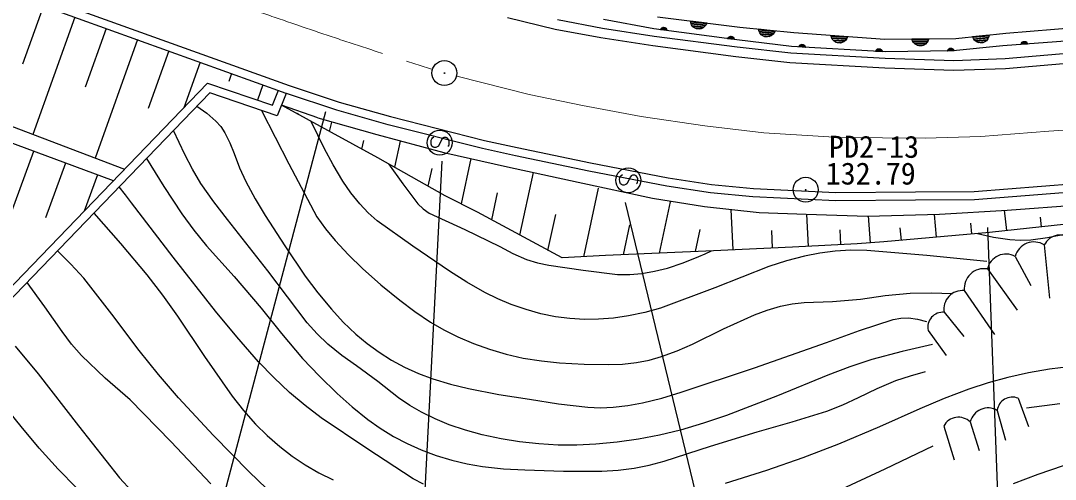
# Model space of a CAD drawing. Units: millimetres, scale not verified. Extents: x 40000 to 680000, y 20000 to 380000.
# Drawn here: x 330470 to 392344, y 263432 to 290845 of the extents above; entities that cross this region are included whole.
import ezdxf
from ezdxf.enums import TextEntityAlignment as Align

# ---------------------------------------------------------------- set-up
doc = ezdxf.new("R2010")
doc.units = ezdxf.units.MM
doc.header["$LTSCALE"] = 1000
doc.linetypes.add('CHAIN', pattern=[18.5, 12, -1.5, 3.5, -1.5])
doc.layers.add('M-BGD', color=7, linetype='Continuous', lineweight=25)
doc.layers.add('M-BMK', color=2, linetype='CHAIN', lineweight=13)
doc.layers.add('M-BGD-HTXT', color=7, linetype='Continuous')
doc.layers.add('M-BMK-SRVR', color=7, linetype='Continuous')
doc.styles.add('ＭＳ ゴシック', font='')
doc.styles.get('ＭＳ ゴシック').set_extended_font_data('MS Gothic')

# ---------------------------------------------------------------- blocks, each defined once
blk = doc.blocks.new('BUHIN1')
at = {"color": 7, "linetype": 'Continuous', "lineweight": 25}
for radius in [746, 22.5]:
    blk.add_circle((0, 0), radius, dxfattribs=at)
blk = doc.blocks.new('BUHIN2')
at = {"color": 3, "linetype": 'Continuous', "lineweight": 25}
for radius in [746, 22.5]:
    blk.add_circle((0, 0), radius, dxfattribs=at)
blk = doc.blocks.new('BUHIN76')
at = {"color": 7, "linetype": 'Continuous', "lineweight": 25}
for p, q in [((75, 176), (-27, -190)), ((0, -187), (97, 160)), ((117, 139), (28, -178)), ((57, -168), (135, 113)), ((153, 83), (88, -150)), ((125, -112), (165, 32))]:
    blk.add_line(p, q, dxfattribs=at)
blk.add_lwpolyline([(54, 193), (94, 165), (125, 132), (157, 83), (168, 34), (170, -15), (153, -75), (126, -116), (91, -152), (39, -178), (-5, -191), (-54, -193)], close=True, dxfattribs=at)
blk = doc.blocks.new('BUHIN77')
at = {"color": 7, "linetype": 'Continuous', "lineweight": 25}
for p, q in [((62, 181), (-13, -191)), ((14, -186), (84, 167)), ((106, 147), (42, -175)), ((70, -163), (126, 123)), ((146, 94), (99, -143)), ((133, -102), (162, 44))]:
    blk.add_line(p, q, dxfattribs=at)
blk.add_lwpolyline([(39, 196), (81, 172), (115, 141), (150, 95), (165, 47), (171, -2), (159, -63), (135, -106), (103, -145), (52, -174), (9, -190), (-39, -196)], close=True, dxfattribs=at)
blk = doc.blocks.new('BUHIN79')
at = {"color": 7, "linetype": 'Continuous', "lineweight": 25}
for p, q in [((38, 188), (12, -191)), ((38, -183), (62, 176)), ((86, 160), (64, -169)), ((90, -152), (109, 138)), ((133, 112), (117, -129)), ((145, -84), (155, 65))]:
    blk.add_line(p, q, dxfattribs=at)
blk.add_lwpolyline([(13, 200), (58, 181), (96, 155), (137, 113), (158, 68), (170, 20), (166, -42), (147, -88), (121, -130), (74, -166), (34, -188), (-13, -200)], close=True, dxfattribs=at)
blk = doc.blocks.new('BUHIN196')
at = {"color": 7, "linetype": 'Continuous', "lineweight": 25}
blk.add_lwpolyline([(-276, -460), (-240, -509), (-186, -540), (-109, -562), (7, -573), (106, -556), (194, -508), (250, -430), (262, -345), (263, -288), (240, -211), (192, -165), (-193, 108), (-232, 180), (-253, 276), (-237, 365), (-204, 433), (-146, 496), (-27, 518), (145, 502), (218, 484), (286, 444), (341, 383), (385, 292)], dxfattribs=at)
blk.add_circle((0, 0), 746, dxfattribs=at)

msp = doc.modelspace()

# ---------------------------------------------------------------- linework, layer by layer
at = {"layer": 'M-BGD'}
for p, q in [((309258, 300379), (346525, 286962)), ((346355, 286492), (309089, 299909)), ((331834, 291730), (330582, 288241)), ((333708, 291057), (331192, 284046)), ((362439, 290322), (359583, 291016)), ((362565, 290909), (365257, 290406)), ((368343, 290357), (365317, 290925)), ((368551, 291071), (373478, 290466)), ((335583, 290384), (334319, 286862)), ((365156, 289814), (362439, 290322)), ((365257, 290406), (368363, 289928)), ((373298, 289695), (368343, 290357)), ((371478, 290649), (370535, 290765)), ((370552, 290700), (371446, 290590)), ((371401, 290532), (370584, 290633)), ((370621, 290565), (371344, 290476)), ((371276, 290422), (370676, 290496)), ((370785, 290419), (371155, 290374)), ((373478, 290466), (376703, 290130)), ((375556, 290187), (374611, 290285)), ((374630, 290221), (375525, 290127)), ((389382, 290093), (396572, 290698)), ((337458, 289712), (334917, 282632)), ((368279, 289334), (365156, 289814)), ((368363, 289928), (373309, 289289)), ((376571, 289298), (373298, 289695)), ((375481, 290069), (374663, 290154)), ((374701, 290087), (375425, 290012)), ((375359, 289956), (374757, 290019)), ((374867, 289944), (375238, 289906)), ((376703, 290130), (382140, 289733)), ((379891, 289835), (378943, 289904)), ((378963, 289840), (379861, 289774)), ((379819, 289715), (378999, 289775)), ((379039, 289709), (379765, 289656)), ((379700, 289598), (379097, 289642)), ((379210, 289571), (379581, 289544)), ((382140, 289733), (386403, 289790)), ((384747, 289705), (383797, 289693)), ((383823, 289631), (384723, 289643)), ((384687, 289580), (383864, 289569)), ((386403, 289790), (389382, 290093)), ((388371, 289927), (387426, 289831)), ((387457, 289771), (388353, 289862)), ((388322, 289796), (387503, 289713)), ((387555, 289656), (388278, 289729)), ((388225, 289661), (387623, 289600)), ((387746, 289550), (388117, 289587)), ((396591, 289880), (389196, 289341)), ((339333, 289039), (338097, 285595)), ((373237, 288693), (368279, 289334)), ((373309, 289289), (376518, 288918)), ((382160, 288981), (376571, 289298)), ((386245, 289038), (382160, 288981)), ((383910, 289507), (384637, 289516)), ((384578, 289453), (383973, 289445)), ((384092, 289384), (384464, 289389)), ((385903, 289058), (386283, 289064)), ((386273, 289088), (385913, 289083)), ((385927, 289109), (386256, 289113)), ((386238, 289138), (385947, 289134)), ((385971, 289159), (386213, 289163)), ((386165, 289187), (386016, 289185)), ((389196, 289341), (386245, 289038)), ((389339, 288576), (396700, 289215)), ((341207, 288366), (340231, 285646)), ((376467, 288320), (373237, 288693)), ((376518, 288918), (382167, 288603)), ((382167, 288603), (386278, 288470)), ((386278, 288470), (389339, 288576)), ((396756, 288617), (389375, 287976)), ((321079, 287885), (336680, 281963)), ((382141, 288003), (376467, 288320)), ((386279, 287870), (382141, 288003)), ((389375, 287976), (386279, 287870)), ((327693, 272645), (341647, 287114)), ((341647, 287114), (345521, 285791)), ((343082, 287693), (342911, 287217)), ((336014, 281273), (320749, 286905)), ((341786, 286538), (328053, 272298)), ((345802, 285166), (341786, 286538)), ((344957, 287021), (344625, 286097)), ((345521, 285791), (345894, 286684)), ((346355, 286492), (345802, 285166)), ((349378, 285496), (346368, 286487)), ((346525, 286962), (349524, 285974)), ((349524, 285974), (352582, 285110)), ((348699, 285402), (334518, 231906)), ((348248, 285032), (346061, 285787)), ((351833, 282652), (346061, 285787)), ((347023, 285264), (347066, 285344)), ((352453, 284627), (349378, 285496)), ((348248, 285032), (351766, 284037)), ((348947, 284219), (349071, 284789)), ((358094, 283206), (352453, 284627)), ((352582, 285110), (358210, 283693)), ((351766, 284037), (355780, 282971)), ((350871, 283174), (350983, 283691)), ((352836, 282083), (353176, 283640)), ((358210, 283693), (360162, 283261)), ((331244, 283033), (328665, 276043)), ((355780, 282971), (359582, 282119)), ((360057, 282772), (358094, 283206)), ((364442, 281855), (360057, 282772)), ((360162, 283261), (364540, 282345)), ((333152, 282329), (331950, 279071)), ((355847, 280378), (351833, 282652)), ((355663, 282449), (353056, 232761)), ((356822, 279888), (357414, 282601)), ((364540, 282345), (369191, 281453)), ((335060, 281625), (334259, 279453)), ((354844, 280946), (355075, 282010)), ((359582, 282119), (363810, 281195)), ((360320, 278030), (361137, 281778)), ((369105, 280960), (364442, 281855)), ((363810, 281195), (368251, 280236)), ((371727, 280552), (369105, 280960)), ((369191, 281453), (371789, 281048)), ((371789, 281048), (374290, 280812)), ((387490, 280643), (393531, 281115)), ((357797, 279398), (355847, 280378)), ((358638, 278942), (358990, 280556)), ((364139, 276733), (365034, 280836)), ((374254, 280313), (371727, 280552)), ((379209, 280075), (374254, 280313)), ((374290, 280812), (379220, 280576)), ((379220, 280576), (383978, 280609)), ((383978, 280609), (387490, 280643)), ((393568, 280617), (387512, 280143)), ((366610, 279970), (378262, 232045)), ((368251, 280236), (371374, 279738)), ((368665, 276946), (369334, 280016)), ((371374, 279738), (374642, 279383)), ((383982, 280109), (379209, 280075)), ((387512, 280143), (383982, 280109)), ((389460, 279525), (394690, 279916)), ((362843, 276662), (357797, 279398)), ((362002, 277118), (362467, 279252)), ((373076, 277141), (372967, 279565)), ((374642, 279383), (377435, 279276)), ((377435, 279276), (381115, 279170)), ((377586, 277355), (377480, 279275)), ((381115, 279170), (385410, 279276)), ((381284, 277568), (381177, 279171)), ((385245, 277905), (385123, 279269)), ((385410, 279276), (389460, 279525)), ((389442, 278302), (389311, 279516)), ((391512, 278527), (391450, 279098)), ((366513, 276851), (366904, 278646)), ((383137, 277716), (383070, 278466)), ((387354, 278095), (387295, 278742)), ((388291, 278490), (390057, 230710)), ((394617, 278865), (388408, 278190)), ((370818, 277041), (371107, 278367)), ((375439, 277248), (375391, 278302)), ((379518, 277461), (379470, 278340)), ((388408, 278190), (382083, 277621)), ((376620, 277301), (371895, 277088)), ((380485, 277514), (376620, 277301)), ((382083, 277621), (380485, 277514)), ((391687, 277447), (391988, 274258)), ((365436, 276804), (362843, 276662)), ((371895, 277088), (365436, 276804)), ((389942, 276755), (390874, 275010)), ((388287, 276003), (390062, 273536)), ((386903, 274709), (388708, 272092)), ((385699, 273416), (386873, 271971)), ((384736, 272332), (385819, 270828)), ((390115, 268273), (390736, 266585)), ((388874, 267553), (389370, 265766)), ((387260, 266858), (387781, 265145)), ((385671, 266610), (386292, 264599))]:
    msp.add_line(p, q, dxfattribs=at)
for points in [[(371510, 290708), (371457, 290599), (371388, 290509), (371278, 290412), (371161, 290365), (371040, 290342), (370886, 290361), (370774, 290413), (370672, 290486), (370589, 290607), (370541, 290711), (370518, 290830)], [(375587, 290247), (375536, 290136), (375468, 290045), (375360, 289946), (375244, 289898), (375124, 289873), (374970, 289889), (374857, 289938), (374753, 290009), (374668, 290129), (374618, 290232), (374593, 290350)], [(379920, 289895), (379872, 289784), (379807, 289691), (379702, 289588), (379588, 289536), (379468, 289507), (379313, 289519), (379199, 289565), (379094, 289632), (379004, 289749), (378952, 289851), (378923, 289968)], [(384772, 289768), (384733, 289653), (384677, 289554), (384581, 289443), (384472, 289382), (384355, 289343), (384200, 289341), (384082, 289377), (383971, 289435), (383872, 289544), (383811, 289640), (383772, 289755)], [(388390, 289992), (388362, 289873), (388314, 289771), (388228, 289651), (388125, 289580), (388012, 289531), (387858, 289516), (387737, 289541), (387622, 289590), (387513, 289689), (387444, 289780), (387395, 289891)], [(385893, 289033), (385909, 289079), (385931, 289119), (385970, 289163), (386013, 289188), (386060, 289204), (386122, 289204), (386169, 289190), (386214, 289167), (386253, 289123), (386278, 289085), (386293, 289039)]]:
    msp.add_lwpolyline(points, close=True, dxfattribs=at)
for points in [[(341011, 285734), (341601, 285310), (342148, 284843), (342441, 284515), (342686, 284151), (342982, 283546), (343229, 282903), (343550, 282056), (343926, 281232), (344484, 280204), (345094, 279209), (346262, 277383), (347485, 275584), (348242, 274577), (349055, 273597), (349765, 272831), (350517, 272109), (351189, 271542), (351899, 271022), (352646, 270557), (353424, 270144), (354264, 269764), (355125, 269441), (356183, 269120), (357257, 268857), (359064, 268510), (360893, 268221), (362640, 267951), (364379, 267743), (365140, 267710), (365909, 267737), (366784, 267838), (367664, 268001), (368811, 268287), (369960, 268637), (374348, 270103), (378669, 271610), (380624, 272322), (382640, 272989), (383100, 273064), (383560, 273078), (384096, 273005), (384640, 272871)], [(344869, 285485), (346501, 282287), (348184, 279123), (348704, 278397), (349274, 277707), (350067, 276858), (350915, 276040), (352006, 275064), (353138, 274131), (354044, 273455), (354983, 272830), (355783, 272360), (356614, 271942), (357544, 271546), (358497, 271206), (359498, 270914), (360523, 270677), (361609, 270504), (362700, 270391), (364159, 270309), (365627, 270287), (366466, 270319), (367304, 270410), (368053, 270562), (368799, 270775), (369729, 271114), (370651, 271516), (372493, 272421), (374347, 273264), (375119, 273549), (375908, 273776), (376612, 273918), (377323, 273999), (379010, 274068), (380694, 274198), (382176, 274410), (383661, 274561), (384926, 274578), (386204, 274538)], [(388255, 276449), (384670, 276812), (381065, 277116), (380119, 277120), (379176, 277064), (378258, 276943), (377336, 276760), (376277, 276483), (375221, 276143), (371984, 274876), (368737, 273669), (367791, 273405), (366820, 273197), (365928, 273065), (365030, 272994), (364179, 272985), (363320, 273037), (362454, 273153), (361585, 273329), (360690, 273574), (359803, 273880), (359003, 274210), (358224, 274597), (357153, 275214), (356113, 275882), (353930, 277359), (351783, 278885), (351249, 279362), (350751, 279889), (350221, 280551), (349732, 281258), (349150, 282226), (348621, 283222), (348231, 284012), (347848, 284816)], [(385002, 271497), (383180, 271069), (381376, 270583), (380048, 270150), (378739, 269659), (375722, 268424), (372675, 267243), (371311, 266780), (369930, 266375), (368676, 266074), (367408, 265831), (366148, 265651), (364869, 265528), (363737, 265474), (362609, 265480), (361463, 265545), (360308, 265670), (359196, 265850), (358076, 266093), (357078, 266366), (356101, 266696), (355254, 267043), (354435, 267443), (353735, 267848), (353059, 268308), (351822, 269286), (350543, 270221), (349670, 270841), (348840, 271505), (348206, 272119), (347606, 272784), (345240, 275898), (342842, 278955), (342020, 280013), (341240, 281115), (340736, 281962), (340278, 282849), (339940, 283563), (339612, 284283)], [(337998, 282610), (339031, 280939), (340112, 279306), (340824, 278332), (341590, 277387), (343238, 275547), (344845, 273662), (346063, 272142), (347326, 270662), (348343, 269593), (349406, 268563), (350293, 267769), (351225, 267015), (351972, 266481), (352762, 265991), (353577, 265562), (354420, 265187), (355324, 264852), (356247, 264574), (357164, 264360), (358089, 264206), (359347, 264067), (360624, 263988), (362924, 263924), (365228, 263921), (366193, 263975), (367158, 264089), (368063, 264273), (368957, 264516), (371727, 265420), (374510, 266266), (376609, 266858), (378687, 267508), (379641, 267886), (380583, 268325), (381683, 268855), (382803, 269329), (383683, 269618), (384577, 269871)], [(352462, 282295), (353316, 281084), (354227, 279897), (354542, 279598), (354895, 279346), (357035, 278372), (359133, 277350), (359911, 276935), (360717, 276573), (361371, 276378), (362055, 276240), (364114, 275925), (366168, 275671), (366895, 275675), (367623, 275740), (368384, 275869), (369142, 276060), (370089, 276378), (371026, 276756), (371403, 276918), (371779, 277083)], [(354551, 263144), (353942, 263455), (351170, 265263), (348444, 267113), (347475, 267840), (346544, 268614), (345605, 269509), (344701, 270455), (343393, 271945), (342125, 273480), (339585, 276701), (337091, 279962), (336728, 280440), (336366, 280917)], [(387683, 278124), (388650, 277911), (389628, 277757), (390250, 277721), (390871, 277744), (391877, 277879), (392894, 278077), (394052, 278290), (395223, 278443), (399192, 278790), (403179, 279077), (406075, 279058), (408985, 279100), (410191, 279198), (411390, 279355), (412547, 279573), (413701, 279851), (414721, 280132), (415748, 280432)], [(334848, 279343), (336447, 277525), (338005, 275663), (338951, 274440), (339849, 273181), (341455, 270771), (343112, 268393), (343786, 267550), (344515, 266736), (345216, 266043), (345958, 265395), (346706, 264820), (347487, 264295), (348307, 263822), (349155, 263402)], [(345164, 262879), (344133, 263868), (341998, 266059), (339904, 268294), (338712, 269690), (337564, 271127), (335926, 273311), (334240, 275459), (333468, 276283), (332670, 277085)], [(341843, 263164), (339448, 265689), (337008, 268172), (335530, 269478), (334099, 270822), (333504, 271519), (332947, 272265), (331911, 273740), (330855, 275203)], [(330132, 271380), (331521, 269743), (333920, 266622), (336376, 263527), (337119, 262718)], [(393314, 270168), (391990, 270006), (390744, 269794), (389511, 269522), (388333, 269202), (387173, 268824), (385699, 268262), (384246, 267643), (381824, 266563), (379378, 265539), (377241, 264724), (375074, 263964), (372598, 263187)], [(333798, 262920), (332717, 264030), (331584, 265284), (330496, 266578), (329407, 267934)], [(390617, 267701), (392618, 267956)], [(379290, 262721), (382176, 264056), (385045, 265438)], [(392814, 264235), (391307, 263728), (389815, 263163)]]:
    msp.add_lwpolyline(points, dxfattribs=at)
for centre, radius, start, end in [((392642, 276966), 1070, 46.99463, 153.25482), ((391074, 276447), 1173, 58.50079, 164.76099), ((389396, 275758), 1136, 61.3139, 167.5741), ((388079, 274837), 1184, 79.93933, 186.19952), ((386786, 273611), 1104, 83.93994, 190.20013), ((385624, 272513), 906, 85.23639, 191.49658), ((389764, 267448), 897, 66.98364, 173.24384), ((388328, 266600), 1098, 60.1748, 166.435), ((386558, 266138), 1005, 45.75061, 152.0108)]:
    msp.add_arc(centre, radius, start, end, dxfattribs=at)
at = {"layer": 'M-BMK'}
for p, q in [((360886, 286443), (356553, 287528)), ((364061, 285777), (360886, 286443)), ((367584, 285128), (364061, 285777)), ((371394, 284556), (367584, 285128)), ((374919, 284144), (371394, 284556)), ((379454, 283858), (374919, 284144)), ((391965, 284239), (387900, 283921)), ((396219, 284556), (391965, 284239)), ((384566, 283826), (379454, 283858)), ((387900, 283921), (384566, 283826))]:
    msp.add_line(p, q, dxfattribs=at)
msp.add_arc((454268, 604599), 331827, 246.80246, 252.61296, dxfattribs=at)

# ---------------------------------------------------------------- block references
at = {"layer": 'M-BGD', "rotation": 97.99101}
for name, p in [('BUHIN76', (368926, 290279)), ('BUHIN76', (372946, 289742)), ('BUHIN79', (390488, 289435)), ('BUHIN77', (377207, 289262)), ('BUHIN77', (381799, 289002)), ('BUHIN1', (355811, 287716)), ('BUHIN196', (355528, 283554)), ('BUHIN196', (366803, 281307))]:
    msp.add_blockref(name, p, dxfattribs=at)
at = {"layer": 'M-BMK-SRVR', "rotation": 97.99101}
msp.add_blockref('BUHIN2', (377415, 280739), dxfattribs=at)

# ---------------------------------------------------------------- texts
at = {"layer": 'M-BGD-HTXT', "style": 'ＭＳ ゴシック'}
for s, p in [('PD2-13', (378810, 282253)), ('132.79', (378610, 280655))]:
    msp.add_text(s, height=1320, dxfattribs=at).set_placement(p, align=Align.BOTTOM_LEFT)

doc.saveas('drawing.dxf')
